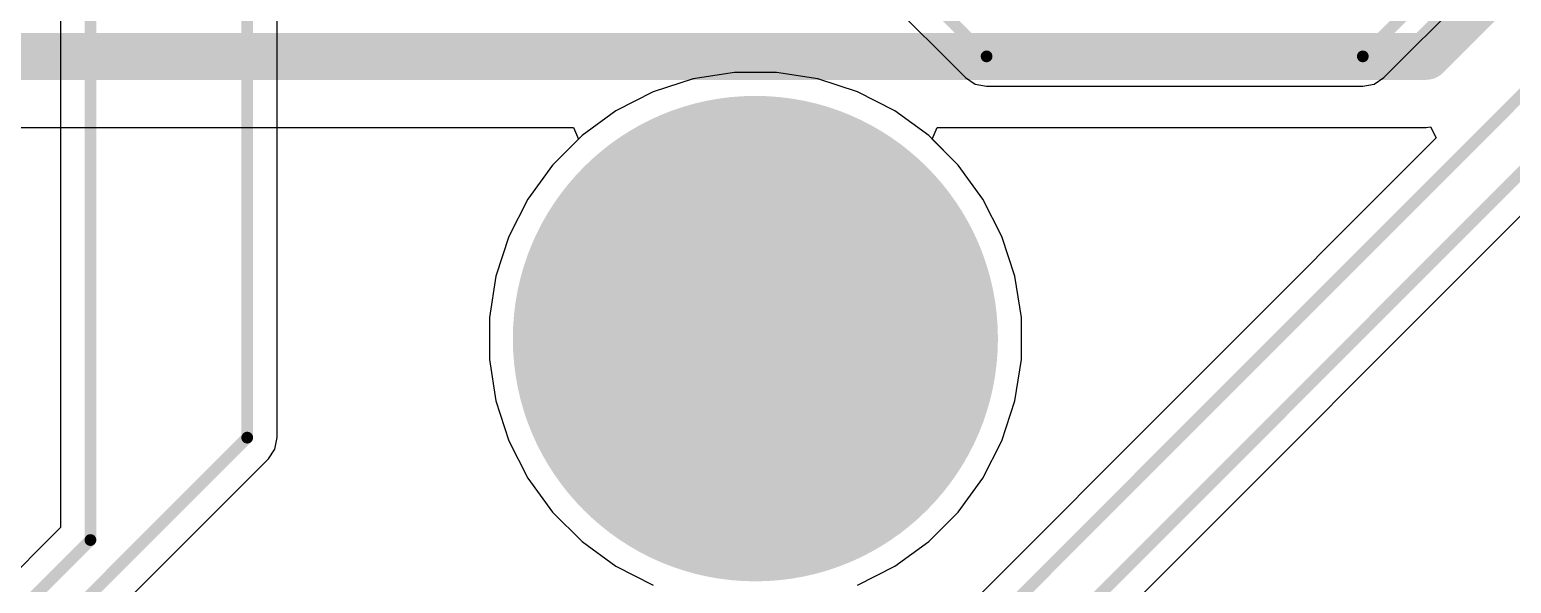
# Model space of a CAD drawing. Header units: millimetres. Extents: x -0.36 to 5.33, y -0.63 to 3.45.
# Drawn here: x 4.194 to 4.825, y 0.265 to 0.501 of the extents above; entities that cross this region are included whole.
import ezdxf

# ---------------------------------------------------------------- set-up
doc = ezdxf.new("R2010")
doc.units = ezdxf.units.MM
doc.header["$MEASUREMENT"] = 0
for name, color, linetype in [('BottomLayer', 5, 'Continuous'), ('BottomSolder', 6, 'Continuous'), ('MultiLayer', 9, 'Continuous'), ('PadHoleLayer', 156, 'Continuous'), ('TopLayer', 1, 'Continuous'), ('TopSolder', 216, 'Continuous')]:
    doc.layers.add(name, color=color, linetype=linetype)

# ---------------------------------------------------------------- blocks, each defined once
blk = doc.blocks.new('1_1376430_8_1')
at = {"layer": 'BottomLayer'}
h = blk.add_hatch(color=5, dxfattribs=at)
edge = h.paths.add_edge_path()
edge.add_arc((1.84448, -0.32382), 0.10335, 0, 360)
at = {"layer": 'BottomSolder'}
h = blk.add_hatch(color=6, dxfattribs=at)
edge = h.paths.add_edge_path()
edge.add_arc((1.84448, -0.32382), 0.10335, 0, 360)
at = {"layer": 'MultiLayer'}
h = blk.add_hatch(color=9, dxfattribs=at)
edge = h.paths.add_edge_path()
edge.add_arc((1.84448, -0.32382), 0.10335, 0, 360)
at = {"layer": 'PadHoleLayer'}
h = blk.add_hatch(color=156, dxfattribs=at)
edge = h.paths.add_edge_path()
edge.add_arc((1.84448, -0.32382), 0.0689, 0, 360)
at = {"layer": 'TopLayer'}
h = blk.add_hatch(color=1, dxfattribs=at)
edge = h.paths.add_edge_path()
edge.add_arc((1.84448, -0.32382), 0.10335, 0, 360)
at = {"layer": 'TopSolder'}
h = blk.add_hatch(color=216, dxfattribs=at)
edge = h.paths.add_edge_path()
edge.add_arc((1.84448, -0.32382), 0.10335, 0, 360)

msp = doc.modelspace()

# ---------------------------------------------------------------- linework, layer by layer
at = {"layer": 'BottomLayer'}
for p, q in [((4.20726, 0.69391), (4.20726, 0.28848)), ((4.29954, 0.3268), (4.29954, 0.5949)), ((4.53715, 0.53583), (4.59284, 0.48014)), ((4.77116, 0.48014), (4.81917, 0.52815)), ((4.49441, 0.48232), (4.47679, 0.47953)), ((4.51226, 0.48232), (4.49441, 0.48232)), ((4.52988, 0.47953), (4.51226, 0.48232)), ((4.59284, 0.48014), (4.59697, 0.47737)), ((4.76703, 0.47737), (4.77116, 0.48014)), ((4.45983, 0.47402), (4.44393, 0.46592)), ((4.47679, 0.47953), (4.45983, 0.47402)), ((4.54684, 0.47402), (4.52988, 0.47953)), ((4.56274, 0.46592), (4.54684, 0.47402)), ((4.59697, 0.47737), (4.60185, 0.4764)), ((4.60185, 0.4764), (4.76215, 0.4764)), ((4.76215, 0.4764), (4.76703, 0.47737)), ((4.44393, 0.46592), (4.42949, 0.45543)), ((4.57718, 0.45543), (4.56274, 0.46592)), ((4.42949, 0.45543), (4.41688, 0.44282)), ((4.58979, 0.44282), (4.57718, 0.45543)), ((4.41688, 0.44282), (4.40639, 0.42838)), ((4.60028, 0.42838), (4.58979, 0.44282)), ((4.40639, 0.42838), (4.39829, 0.41249)), ((4.60838, 0.41249), (4.60028, 0.42838)), ((4.39829, 0.41249), (4.39278, 0.39552)), ((4.61389, 0.39552), (4.60838, 0.41249)), ((4.39278, 0.39552), (4.38999, 0.3779)), ((4.61668, 0.3779), (4.61389, 0.39552)), ((4.38999, 0.3779), (4.38999, 0.36006)), ((4.61668, 0.36006), (4.61668, 0.3779)), ((4.38999, 0.36006), (4.39278, 0.34243)), ((4.61389, 0.34243), (4.61668, 0.36006)), ((4.39278, 0.34243), (4.39829, 0.32547)), ((4.60838, 0.32547), (4.61389, 0.34243)), ((4.29857, 0.32192), (4.29954, 0.3268)), ((4.39829, 0.32547), (4.40639, 0.30957)), ((4.60028, 0.30957), (4.60838, 0.32547)), ((4.10585, 0.12783), (4.29581, 0.31779)), ((4.29581, 0.31779), (4.29857, 0.32192)), ((4.40639, 0.30957), (4.41688, 0.29514)), ((4.58979, 0.29514), (4.60028, 0.30957)), ((4.41688, 0.29514), (4.42949, 0.28252)), ((4.57718, 0.28252), (4.58979, 0.29514)), ((4.20726, 0.28848), (4.08335, 0.16458)), ((4.42949, 0.28252), (4.44393, 0.27203)), ((4.56274, 0.27203), (4.57718, 0.28252)), ((4.44393, 0.27203), (4.45983, 0.26393)), ((4.54684, 0.26393), (4.56274, 0.27203))]:
    msp.add_line(p, q, dxfattribs=at)
at = {"layer": 'BottomLayer', "const_width": 0.005}
for points in [[(4.22, 0.28321), (4.22, 0.69391)], [(4.2868, 0.3268), (4.2868, 0.6426)], [(4.54616, 0.54484), (4.60185, 0.48915)], [(4.76215, 0.48915), (4.81016, 0.53716)], [(4.60185, 0.48915), (4.76215, 0.48915)], [(4.09684, 0.13684), (4.2868, 0.3268)], [(4.08863, 0.15184), (4.22, 0.28321)]]:
    msp.add_lwpolyline(points, dxfattribs=at)
at = {"layer": 'BottomLayer', "const_width": 0.0025}
for points in [[(4.6006, 0.48915, 1), (4.6031, 0.48915, 1)], [(4.6006, 0.48915, 1), (4.6031, 0.48915, 1)], [(4.7609, 0.48915, 1), (4.7634, 0.48915, 1)], [(4.7609, 0.48915, 1), (4.7634, 0.48915, 1)], [(4.28555, 0.3268, 1), (4.28805, 0.3268, 1)], [(4.28555, 0.3268, 1), (4.28805, 0.3268, 1)], [(4.21875, 0.28321, 1), (4.22125, 0.28321, 1)], [(4.21875, 0.28321, 1), (4.22125, 0.28321, 1)]]:
    msp.add_lwpolyline(points, format="xyb", close=True, dxfattribs=at)
at = {"layer": 'TopLayer'}
for p, q in [((4.57617, 0.16814), (5.05458, 0.64655)), ((4.02791, 0.45889), (4.42588, 0.45889)), ((4.42588, 0.45889), (4.42795, 0.45389)), ((4.57872, 0.45389), (4.58079, 0.45889)), ((4.58079, 0.45889), (4.78916, 0.45889)), ((4.78916, 0.45889), (4.79105, 0.45914)), ((4.79105, 0.45914), (4.79339, 0.4544)), ((4.42795, 0.45389), (4.41688, 0.44282)), ((4.79339, 0.4544), (4.55888, 0.21989)), ((4.58979, 0.44282), (4.57872, 0.45389)), ((4.41688, 0.44282), (4.40639, 0.42838)), ((4.60028, 0.42838), (4.58979, 0.44282)), ((4.40639, 0.42838), (4.39829, 0.41249)), ((4.60838, 0.41249), (4.60028, 0.42838)), ((4.39829, 0.41249), (4.39278, 0.39552)), ((4.61389, 0.39552), (4.60838, 0.41249)), ((4.39278, 0.39552), (4.38999, 0.3779)), ((4.61668, 0.3779), (4.61389, 0.39552)), ((4.38999, 0.3779), (4.38999, 0.36006)), ((4.61668, 0.36006), (4.61668, 0.3779)), ((4.38999, 0.36006), (4.39278, 0.34243)), ((4.61389, 0.34243), (4.61668, 0.36006)), ((4.39278, 0.34243), (4.39829, 0.32547)), ((4.60838, 0.32547), (4.61389, 0.34243)), ((4.39829, 0.32547), (4.40639, 0.30957)), ((4.60028, 0.30957), (4.60838, 0.32547)), ((4.40639, 0.30957), (4.41688, 0.29514)), ((4.58979, 0.29514), (4.60028, 0.30957)), ((4.41688, 0.29514), (4.42949, 0.28252)), ((4.57718, 0.28252), (4.58979, 0.29514)), ((4.42949, 0.28252), (4.44393, 0.27203)), ((4.56274, 0.27203), (4.57718, 0.28252)), ((4.44393, 0.27203), (4.45983, 0.26393)), ((4.54684, 0.26393), (4.56274, 0.27203))]:
    msp.add_line(p, q, dxfattribs=at)
for points, const_width in [([(4.56716, 0.17715), (5.04557, 0.65556)], 0.005), ([(4.56416, 0.20715), (5.002, 0.64499)], 0.005), ([(4.78916, 0.48915), (4.838, 0.53799)], 0.02), ([(4.02791, 0.48915), (4.78916, 0.48915)], 0.02)]:
    msp.add_lwpolyline(points, dxfattribs=dict(at, const_width=const_width))
at = {"layer": 'TopLayer', "const_width": 0.01}
msp.add_lwpolyline([(4.78416, 0.48915, 1), (4.79416, 0.48915, 1)], format="xyb", close=True, dxfattribs=at)
msp.add_lwpolyline([(4.78416, 0.48915, 1), (4.79416, 0.48915, 1)], format="xyb", close=True, dxfattribs=at)

# ---------------------------------------------------------------- block references
msp.add_blockref('1_1376430_8_1', (2.65885, 0.69279))

doc.saveas('drawing.dxf')
